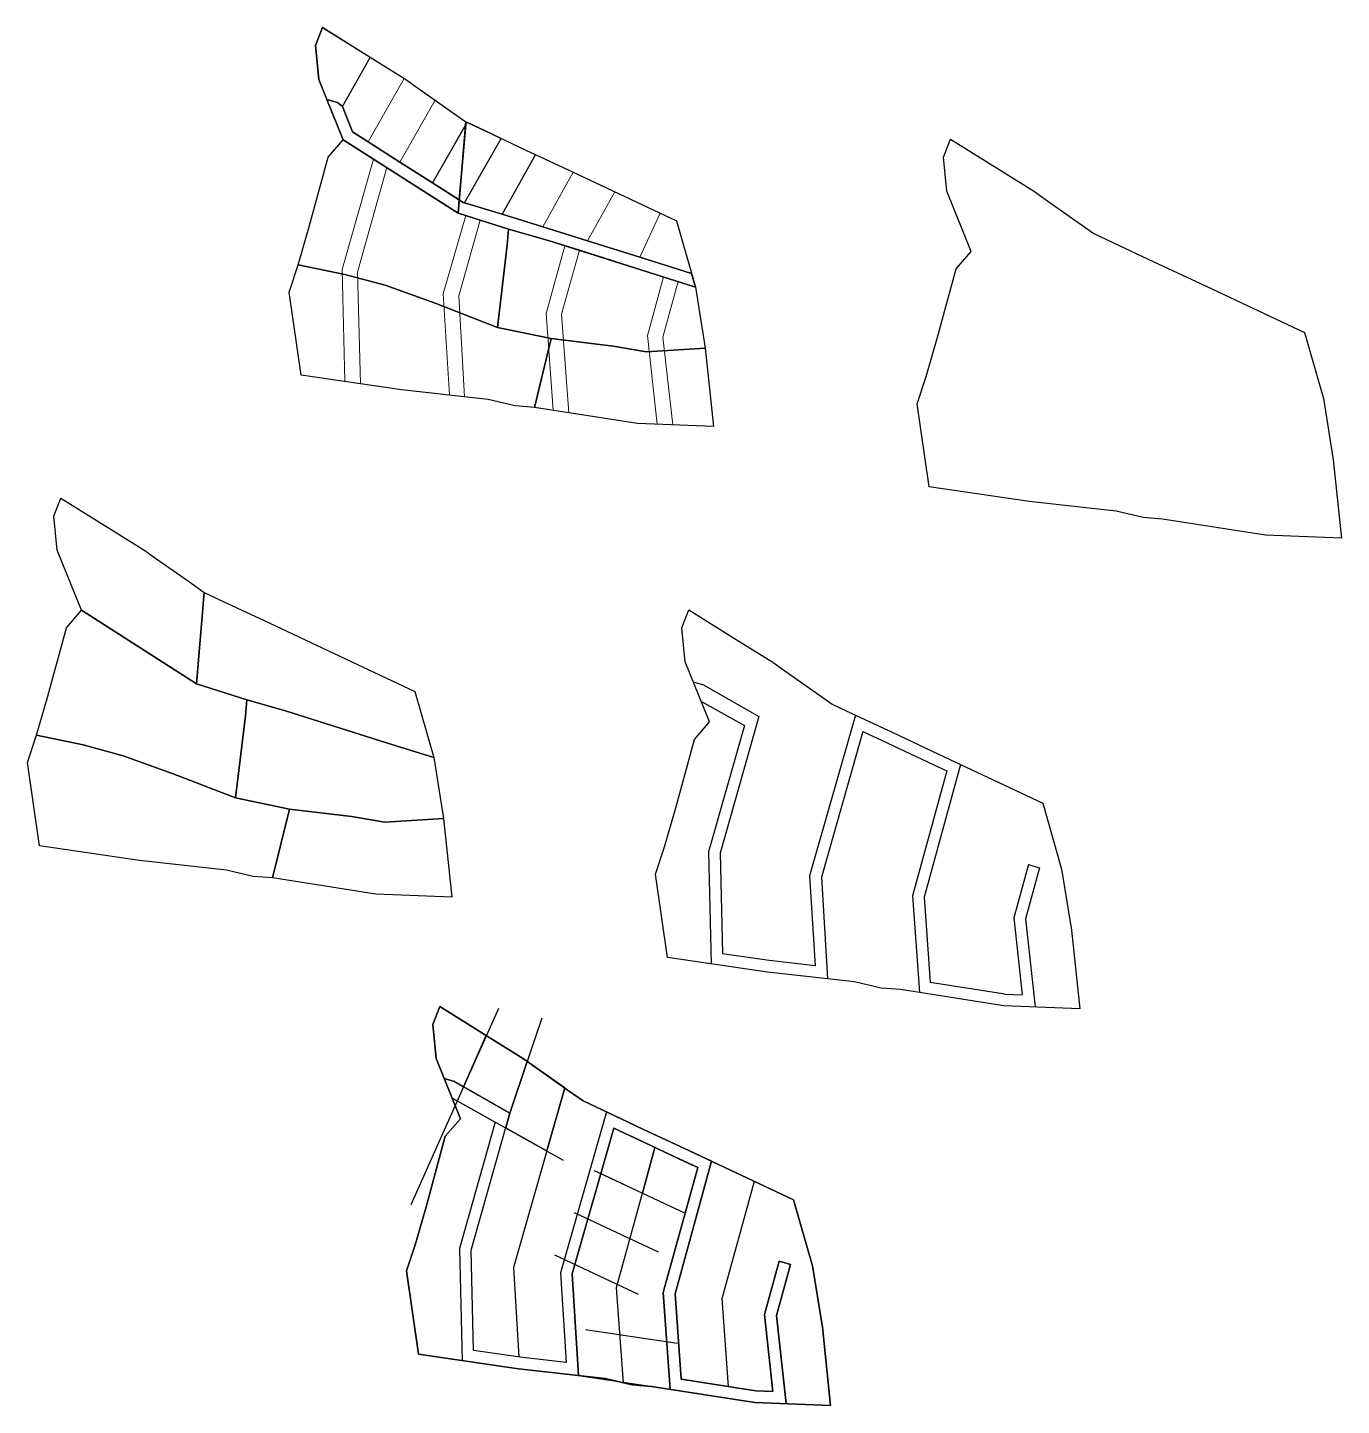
# Model space of a CAD drawing. Header units: metres. Extents: x 7500742 to 7501306, y 4673341 to 4673932.
import ezdxf

# ---------------------------------------------------------------- set-up
doc = ezdxf.new("R2010")
doc.units = ezdxf.units.M
doc.layers.add('Parcela vjeter', color=7, linetype='Continuous')
doc.layers.add('Varianti1', color=30, linetype='Continuous', lineweight=0)

msp = doc.modelspace()

# ---------------------------------------------------------------- linework, layer by layer
at = {"flags": 128}
for points in [[(7500889.46, 4673919.7), (7500869, 4673932.49), (7500865.99, 4673924.8), (7500867.41, 4673910.19), (7500870.86, 4673901.65), (7500875.31, 4673900.29), (7500877.46, 4673898.63)], [(7501027.27, 4673826.93), (7501028.92, 4673821.16), (7501008.63, 4673827.55), (7500979.13, 4673836.9), (7500965.38, 4673841.25), (7500948.79, 4673845.99), (7500927.17, 4673852.89), (7500877.81, 4673884.38), (7500870.86, 4673901.65), (7500875.31, 4673900.29), (7500877.46, 4673898.63), (7500881.85, 4673887.73), (7500888.48, 4673883.5), (7500902.13, 4673874.79), (7500916.12, 4673865.87), (7500929.28, 4673857.47), (7500929.86, 4673857.3), (7500946.03, 4673852.37), (7500963.48, 4673847.05), (7500982.69, 4673841.02), (7501005.07, 4673833.95)], [(7500902.13, 4673874.79), (7500888.48, 4673883.5), (7500881.85, 4673887.73), (7500877.46, 4673898.63), (7500875.31, 4673900.29), (7500870.86, 4673901.65), (7500877.81, 4673884.38), (7500927.17, 4673852.89), (7500927.64, 4673858.52), (7500916.12, 4673865.87)], [(7500930.37, 4673890.9), (7500916.12, 4673865.87), (7500927.64, 4673858.52)], [(7500945.58, 4673884.93), (7500938.66, 4673888.17), (7500930.89, 4673891.83), (7500930.37, 4673890.9), (7500927.64, 4673858.52), (7500929.28, 4673857.47), (7500929.86, 4673857.3)], [(7500946.03, 4673852.37), (7500929.86, 4673857.3), (7500929.28, 4673857.47), (7500927.64, 4673858.52), (7500927.17, 4673852.89), (7500948.79, 4673845.99), (7500965.38, 4673841.25), (7500979.13, 4673836.9), (7501028.92, 4673821.16), (7501027.27, 4673826.93), (7501005.07, 4673833.95), (7500982.69, 4673841.02), (7500963.48, 4673847.05)], [(7501071.04, 4673429.5), (7501026.41, 4673450.48), (7501006.43, 4673459.86), (7500988.92, 4673468.09), (7500980.72, 4673471.94), (7500973.93, 4673476.73), (7500958.96, 4673487.28), (7500955.23, 4673489.91), (7500940.76, 4673498.96), (7500919.25, 4673512.41), (7500916.25, 4673504.72), (7500917.67, 4673490.11), (7500928.07, 4673464.29), (7500921.62, 4673456.77), (7500913.68, 4673427.47), (7500908.78, 4673410.64), (7500904.96, 4673398.93), (7500910.06, 4673363.28), (7500953.02, 4673356.96), (7500990.27, 4673352.75), (7501001.81, 4673350.09), (7501010.09, 4673349.43), (7501054.37, 4673342.54), (7501086.92, 4673341.24), (7501083.38, 4673374.88), (7501079.18, 4673401.08)], [(7500939.22, 4673499.92), (7500919.25, 4673512.41), (7500916.25, 4673504.72), (7500917.67, 4673490.11), (7500921.11, 4673481.56), (7500925.57, 4673480.2), (7500929.45, 4673477.99)], [(7500956.8, 4673488.8), (7500955.23, 4673489.91), (7500940.76, 4673498.96), (7500939.22, 4673499.92), (7500929.45, 4673477.99), (7500949.34, 4673466.66)], [(7500972.85, 4673477.49), (7500958.96, 4673487.28), (7500956.8, 4673488.8), (7500949.34, 4673466.66), (7500947.55, 4673460.32), (7500965.15, 4673450.45)], [(7501063.66, 4673379.83), (7501069.71, 4673401.75), (7501064.89, 4673403.08), (7501058.59, 4673380.24), (7501062.19, 4673347.24), (7501054.85, 4673347.53), (7501022.83, 4673352.51), (7501020.2, 4673389.18), (7501035.84, 4673446.04), (7501026.41, 4673450.48), (7501006.43, 4673459.86), (7500990.73, 4673467.24), (7500971.05, 4673398.21), (7500973.41, 4673359.69), (7500953.67, 4673361.92), (7500933.73, 4673364.85), (7500932.7, 4673407.93), (7500949.34, 4673466.66), (7500925.57, 4673480.2), (7500921.11, 4673481.56), (7500924.45, 4673473.28), (7500943.07, 4673462.84), (7500927.68, 4673408.57), (7500928.83, 4673360.52), (7500953.02, 4673356.96), (7500978.77, 4673354.05), (7500976.09, 4673397.67), (7500993.93, 4673460.21), (7501004.3, 4673455.34), (7501024.28, 4673445.95), (7501029.91, 4673443.31), (7501015.15, 4673389.68), (7501018.13, 4673348.18), (7501054.37, 4673342.54), (7501067.79, 4673342.01)], [(7501011.54, 4673451.94), (7501004.3, 4673455.34), (7500993.93, 4673460.21), (7500988.37, 4673440.73), (7501006.15, 4673432.37)], [(7501029.91, 4673443.31), (7501011.54, 4673451.94), (7501006.15, 4673432.37), (7501024.52, 4673423.74)]]:
    msp.add_lwpolyline(points, close=True, dxfattribs=at)
for points in [[(7500960.29, 4673878.01), (7500946.03, 4673852.37)], [(7501027.96, 4673651.79), (7501032.41, 4673650.43), (7501056.19, 4673636.89)], [(7501031.29, 4673643.51), (7501049.91, 4673633.07)], [(7501049.91, 4673633.07), (7501034.53, 4673578.8), (7501035.68, 4673530.75)], [(7501056.19, 4673636.89), (7501039.55, 4673578.17), (7501040.57, 4673535.09)], [(7501097.58, 4673637.47), (7501077.9, 4673568.45), (7501080.26, 4673529.92)], [(7501100.77, 4673630.45), (7501082.94, 4673567.9), (7501085.61, 4673524.28)], [(7501142.69, 4673616.28), (7501127.05, 4673559.41), (7501129.68, 4673522.74)], [(7501136.75, 4673613.54), (7501122, 4673559.91), (7501124.98, 4673518.41)], [(7501171.74, 4673573.31), (7501165.44, 4673550.47), (7501169.04, 4673517.47)], [(7501171.74, 4673573.31), (7501176.56, 4673571.98)], [(7501176.56, 4673571.98), (7501170.51, 4673550.06), (7501174.64, 4673512.24)], [(7501161.7, 4673517.76), (7501169.04, 4673517.47)], [(7500944.44, 4673511.62), (7500906.85, 4673427.28)], [(7500949.34, 4673466.66), (7500963.13, 4673507.61)], [(7500990.73, 4673467.24), (7500971.05, 4673398.21), (7500973.41, 4673359.69), (7500953.67, 4673361.92), (7500933.73, 4673364.85), (7500932.7, 4673407.93), (7500949.34, 4673466.66), (7500925.57, 4673480.2), (7500921.11, 4673481.56)], [(7500924.45, 4673473.28), (7500943.07, 4673462.84), (7500927.68, 4673408.57), (7500928.83, 4673360.52)], [(7500924.45, 4673473.28), (7500972.17, 4673446.51)], [(7500972.85, 4673477.49), (7500950.88, 4673400.41), (7500953.23, 4673361.98)], [(7500990.73, 4673467.24), (7500971.05, 4673398.21), (7500973.41, 4673359.69)], [(7501018.13, 4673348.18), (7501015.15, 4673389.68), (7501029.91, 4673443.31), (7501024.28, 4673445.95), (7501004.3, 4673455.34), (7500993.93, 4673460.21), (7500976.09, 4673397.67), (7500978.77, 4673354.05)], [(7500993.93, 4673460.21), (7501029.91, 4673443.31)], [(7501011.54, 4673451.94), (7500994.96, 4673391.67), (7500997.88, 4673350.99)], [(7501029.91, 4673443.31), (7501015.15, 4673389.68), (7501018.13, 4673348.18)], [(7501035.84, 4673446.04), (7501020.2, 4673389.18), (7501022.83, 4673352.51), (7501054.85, 4673347.53), (7501062.19, 4673347.24), (7501058.59, 4673380.24), (7501064.89, 4673403.08), (7501069.71, 4673401.75), (7501063.66, 4673379.83), (7501067.79, 4673342.01)], [(7501022.83, 4673352.51), (7501020.2, 4673389.18), (7501035.84, 4673446.04)], [(7500985.42, 4673442.11), (7501024.52, 4673423.74)], [(7501043.11, 4673349.35), (7501040.4, 4673387.18), (7501054.21, 4673437.41)], [(7500976.92, 4673424.01), (7501012.9, 4673407.1)], [(7500968.41, 4673405.91), (7501004.39, 4673389)], [(7500981.71, 4673373.83), (7501021.08, 4673367.96)], [(7500978.77, 4673354.05), (7501018.13, 4673348.18)]]:
    msp.add_lwpolyline(points, dxfattribs=at)
at = {"layer": 'Parcela vjeter', "flags": 128}
for points in [[(7500927.17, 4673852.89), (7500877.81, 4673884.38), (7500867.41, 4673910.19), (7500865.99, 4673924.8), (7500869, 4673932.49), (7500890.5, 4673919.05), (7500904.97, 4673910), (7500908.71, 4673907.37), (7500923.67, 4673896.81), (7500930.46, 4673892.03), (7500927.17, 4673852.89)], [(7501020.79, 4673849.59), (7501028.92, 4673821.16), (7501008.63, 4673827.55), (7500965.38, 4673841.25), (7500948.79, 4673845.99), (7500927.17, 4673852.89), (7500930.46, 4673892.03), (7500938.66, 4673888.17), (7500956.17, 4673879.95), (7500976.15, 4673870.56), (7501020.79, 4673849.59)], [(7500858.53, 4673830.73), (7500863.42, 4673847.56), (7500871.37, 4673876.86), (7500877.81, 4673884.38), (7500927.17, 4673852.89), (7500948.79, 4673845.99), (7500948.18, 4673839.15), (7500943.96, 4673803.84), (7500917.21, 4673814.24), (7500895.77, 4673821.96), (7500878.59, 4673826.58), (7500858.53, 4673830.73)], [(7501147.19, 4673836.46), (7501136.79, 4673862.28), (7501135.37, 4673876.89), (7501138.38, 4673884.57), (7501159.89, 4673871.13), (7501174.35, 4673862.08), (7501178.09, 4673859.45), (7501193.06, 4673848.9), (7501199.84, 4673844.11)], [(7501028.92, 4673821.16), (7501033.12, 4673794.97), (7501008, 4673793.41), (7500993.69, 4673795.82), (7500967.05, 4673799), (7500943.96, 4673803.84), (7500948.18, 4673839.15), (7500948.79, 4673845.99), (7500965.38, 4673841.25), (7501008.63, 4673827.55), (7501028.92, 4673821.16)], [(7501199.84, 4673844.11), (7501208.05, 4673840.26), (7501225.55, 4673832.03), (7501245.53, 4673822.64), (7501290.17, 4673801.67)], [(7501127.91, 4673782.81), (7501132.81, 4673799.64), (7501140.75, 4673828.94), (7501147.19, 4673836.46)], [(7500959.83, 4673769.51), (7500951.55, 4673770.17), (7500940.02, 4673772.83), (7500902.76, 4673777.05), (7500859.8, 4673783.37), (7500854.7, 4673819.02), (7500858.53, 4673830.73), (7500878.59, 4673826.58), (7500895.77, 4673821.96), (7500917.21, 4673814.24), (7500943.96, 4673803.84), (7500967.05, 4673799), (7500959.83, 4673769.51)], [(7501033.12, 4673794.97), (7501036.66, 4673761.33), (7501004.11, 4673762.63), (7500959.83, 4673769.51), (7500967.05, 4673799), (7500993.69, 4673795.82), (7501008, 4673793.41), (7501033.12, 4673794.97)], [(7501290.17, 4673801.67), (7501298.31, 4673773.25)], [(7501229.22, 4673721.6), (7501220.93, 4673722.25), (7501209.4, 4673724.91), (7501172.15, 4673729.13), (7501129.18, 4673735.45), (7501124.08, 4673771.1), (7501127.91, 4673782.81)], [(7501298.31, 4673773.25), (7501302.51, 4673747.05)], [(7501302.51, 4673747.05), (7501306.05, 4673713.41), (7501273.49, 4673714.71), (7501229.22, 4673721.6)], [(7500814.89, 4673650.95), (7500765.53, 4673682.44), (7500755.13, 4673708.26), (7500753.71, 4673722.87), (7500756.72, 4673730.56), (7500778.22, 4673717.11), (7500792.69, 4673708.07), (7500796.43, 4673705.43), (7500811.39, 4673694.88), (7500818.18, 4673690.09), (7500814.89, 4673650.95)], [(7500908.51, 4673647.66), (7500916.64, 4673619.23), (7500896.35, 4673625.62), (7500853.1, 4673639.32), (7500836.52, 4673644.05), (7500814.89, 4673650.95), (7500818.18, 4673690.09), (7500826.38, 4673686.24), (7500843.89, 4673678.01), (7500863.87, 4673668.63), (7500908.51, 4673647.66)], [(7500746.25, 4673628.79), (7500751.15, 4673645.63), (7500759.09, 4673674.92), (7500765.53, 4673682.44), (7500814.89, 4673650.95), (7500836.52, 4673644.05), (7500835.9, 4673637.22), (7500831.68, 4673601.9), (7500804.93, 4673612.3), (7500783.49, 4673620.03), (7500766.31, 4673624.64), (7500746.25, 4673628.79)], [(7501034.92, 4673634.53), (7501024.52, 4673660.34), (7501023.09, 4673674.95), (7501026.1, 4673682.64), (7501047.61, 4673669.19), (7501062.07, 4673660.15), (7501065.81, 4673657.52), (7501080.78, 4673646.96), (7501087.57, 4673642.18)], [(7500916.64, 4673619.23), (7500920.85, 4673593.03), (7500895.72, 4673591.47), (7500881.41, 4673593.89), (7500854.77, 4673597.07), (7500831.68, 4673601.9), (7500835.9, 4673637.22), (7500836.52, 4673644.05), (7500853.1, 4673639.32), (7500896.35, 4673625.62), (7500916.64, 4673619.23)], [(7501087.57, 4673642.18), (7501095.77, 4673638.32), (7501113.27, 4673630.1), (7501133.25, 4673620.71), (7501177.89, 4673599.74)], [(7501015.63, 4673580.87), (7501020.53, 4673597.71), (7501028.47, 4673627.01), (7501034.92, 4673634.53)], [(7500847.55, 4673567.58), (7500839.27, 4673568.24), (7500827.74, 4673570.9), (7500790.48, 4673575.11), (7500747.52, 4673581.43), (7500742.42, 4673617.08), (7500746.25, 4673628.79), (7500766.31, 4673624.64), (7500783.49, 4673620.03), (7500804.93, 4673612.3), (7500831.68, 4673601.9), (7500854.77, 4673597.07), (7500847.55, 4673567.58)], [(7501100.77, 4673630.45), (7501111.15, 4673625.57), (7501131.13, 4673616.18), (7501136.75, 4673613.54)], [(7500920.85, 4673593.03), (7500924.38, 4673559.39), (7500891.83, 4673560.7), (7500847.55, 4673567.58), (7500854.77, 4673597.07), (7500881.41, 4673593.89), (7500895.72, 4673591.47), (7500920.85, 4673593.03)], [(7501177.89, 4673599.74), (7501186.03, 4673571.31)], [(7501116.94, 4673519.66), (7501108.65, 4673520.32), (7501097.12, 4673522.98), (7501059.87, 4673527.19), (7501016.9, 4673533.52), (7501011.8, 4673569.16), (7501015.63, 4673580.87)], [(7501186.03, 4673571.31), (7501190.23, 4673545.12)], [(7501190.23, 4673545.12), (7501193.77, 4673511.47), (7501161.21, 4673512.78), (7501116.94, 4673519.66)], [(7501080.26, 4673529.92), (7501060.51, 4673532.15), (7501040.57, 4673535.09)], [(7501161.7, 4673517.76), (7501129.68, 4673522.74)], [(7500928.07, 4673464.29), (7500917.67, 4673490.11), (7500916.25, 4673504.72), (7500919.25, 4673512.41), (7500940.76, 4673498.96), (7500955.23, 4673489.91), (7500958.96, 4673487.28), (7500973.93, 4673476.73), (7500980.72, 4673471.94)], [(7500980.72, 4673471.94), (7500988.92, 4673468.09), (7501006.43, 4673459.86), (7501026.41, 4673450.48), (7501071.04, 4673429.5)], [(7500908.78, 4673410.64), (7500913.68, 4673427.47), (7500921.62, 4673456.77), (7500928.07, 4673464.29)], [(7501071.04, 4673429.5), (7501079.18, 4673401.08)], [(7501010.09, 4673349.43), (7501001.81, 4673350.09), (7500990.27, 4673352.75), (7500953.02, 4673356.96), (7500910.06, 4673363.28), (7500904.96, 4673398.93), (7500908.78, 4673410.64)], [(7501079.18, 4673401.08), (7501083.38, 4673374.88)], [(7501083.38, 4673374.88), (7501086.92, 4673341.24), (7501054.37, 4673342.54), (7501010.09, 4673349.43)]]:
    msp.add_lwpolyline(points, dxfattribs=at)
at = {"layer": 'Varianti1', "flags": 128}
for points in [[(7500938.66, 4673888.17), (7500930.46, 4673892.03), (7500923.67, 4673896.81), (7500908.71, 4673907.37), (7500904.97, 4673910), (7500890.5, 4673919.05), (7500869, 4673932.49), (7500865.99, 4673924.8), (7500867.41, 4673910.19), (7500877.81, 4673884.38), (7500927.17, 4673852.89), (7500948.79, 4673845.99), (7500965.38, 4673841.25), (7501008.63, 4673827.55), (7501028.92, 4673821.16), (7501020.79, 4673849.59), (7500976.15, 4673870.56), (7500956.17, 4673879.95)], [(7500903.93, 4673910.65), (7500890.5, 4673919.05), (7500889.46, 4673919.7), (7500877.46, 4673898.63), (7500881.85, 4673887.73), (7500888.48, 4673883.5)], [(7500917.24, 4673901.35), (7500908.71, 4673907.37), (7500904.97, 4673910), (7500903.93, 4673910.65), (7500888.48, 4673883.5), (7500902.13, 4673874.79)], [(7500930.46, 4673892.03), (7500923.67, 4673896.81), (7500917.24, 4673901.35), (7500902.13, 4673874.79), (7500916.12, 4673865.87), (7500930.89, 4673891.83)], [(7500945.58, 4673884.93), (7500938.66, 4673888.17), (7500930.89, 4673891.83), (7500916.12, 4673865.87), (7500929.28, 4673857.47), (7500929.86, 4673857.3)], [(7500960.29, 4673878.01), (7500956.17, 4673879.95), (7500945.58, 4673884.93), (7500929.86, 4673857.3), (7500946.03, 4673852.37)], [(7500976.15, 4673870.56), (7500960.29, 4673878.01), (7500946.03, 4673852.37), (7500963.48, 4673847.05), (7500976.47, 4673870.41)], [(7500994.36, 4673862.01), (7500976.47, 4673870.41), (7500963.48, 4673847.05), (7500966.86, 4673846.03), (7500982.69, 4673841.02)], [(7501013.81, 4673852.87), (7500994.36, 4673862.01), (7500982.69, 4673841.02), (7501005.07, 4673833.95)], [(7501020.79, 4673849.59), (7501013.81, 4673852.87), (7501005.07, 4673833.95), (7501027.27, 4673826.93)]]:
    msp.add_lwpolyline(points, close=True, dxfattribs=at)
for points in [[(7500873.31, 4673929.8), (7500869, 4673932.49), (7500865.99, 4673924.8), (7500867.41, 4673910.19), (7500877.81, 4673884.38), (7500927.17, 4673852.89), (7500948.79, 4673845.99), (7500965.38, 4673841.25), (7501028.92, 4673821.16), (7501027.27, 4673826.93), (7500966.86, 4673846.03), (7500929.28, 4673857.47), (7500881.85, 4673887.73)], [(7500870.86, 4673901.65), (7500875.31, 4673900.29), (7500877.46, 4673898.63)], [(7500930.46, 4673892.03), (7500938.66, 4673888.17), (7500956.17, 4673879.95), (7500976.15, 4673870.56), (7501020.79, 4673849.59)], [(7500878.57, 4673780.61), (7500877.43, 4673828.62), (7500890.86, 4673876.05)], [(7500896.59, 4673872.4), (7500884.02, 4673827.56), (7500885.23, 4673779.63)], [(7500930.36, 4673851.87), (7500920.76, 4673818.18), (7500923.46, 4673774.71)], [(7501020.79, 4673849.59), (7501028.92, 4673821.16), (7501008.63, 4673827.55), (7500965.38, 4673841.25), (7500948.79, 4673845.99), (7500927.17, 4673852.89)], [(7500936.51, 4673849.91), (7500927.43, 4673817.4), (7500929.82, 4673773.99)], [(7500972.9, 4673838.87), (7500964.9, 4673809.76), (7500967.88, 4673768.26)], [(7500979.13, 4673836.9), (7500971.41, 4673809.46), (7500974.61, 4673767.22)], [(7501015.28, 4673825.48), (7501010.65, 4673808.71), (7501008.33, 4673800.33), (7501012.48, 4673762.3)], [(7501019.24, 4673762.02), (7501014.91, 4673799.58), (7501021.54, 4673823.5)]]:
    msp.add_lwpolyline(points, dxfattribs=at)

doc.saveas('drawing.dxf')
